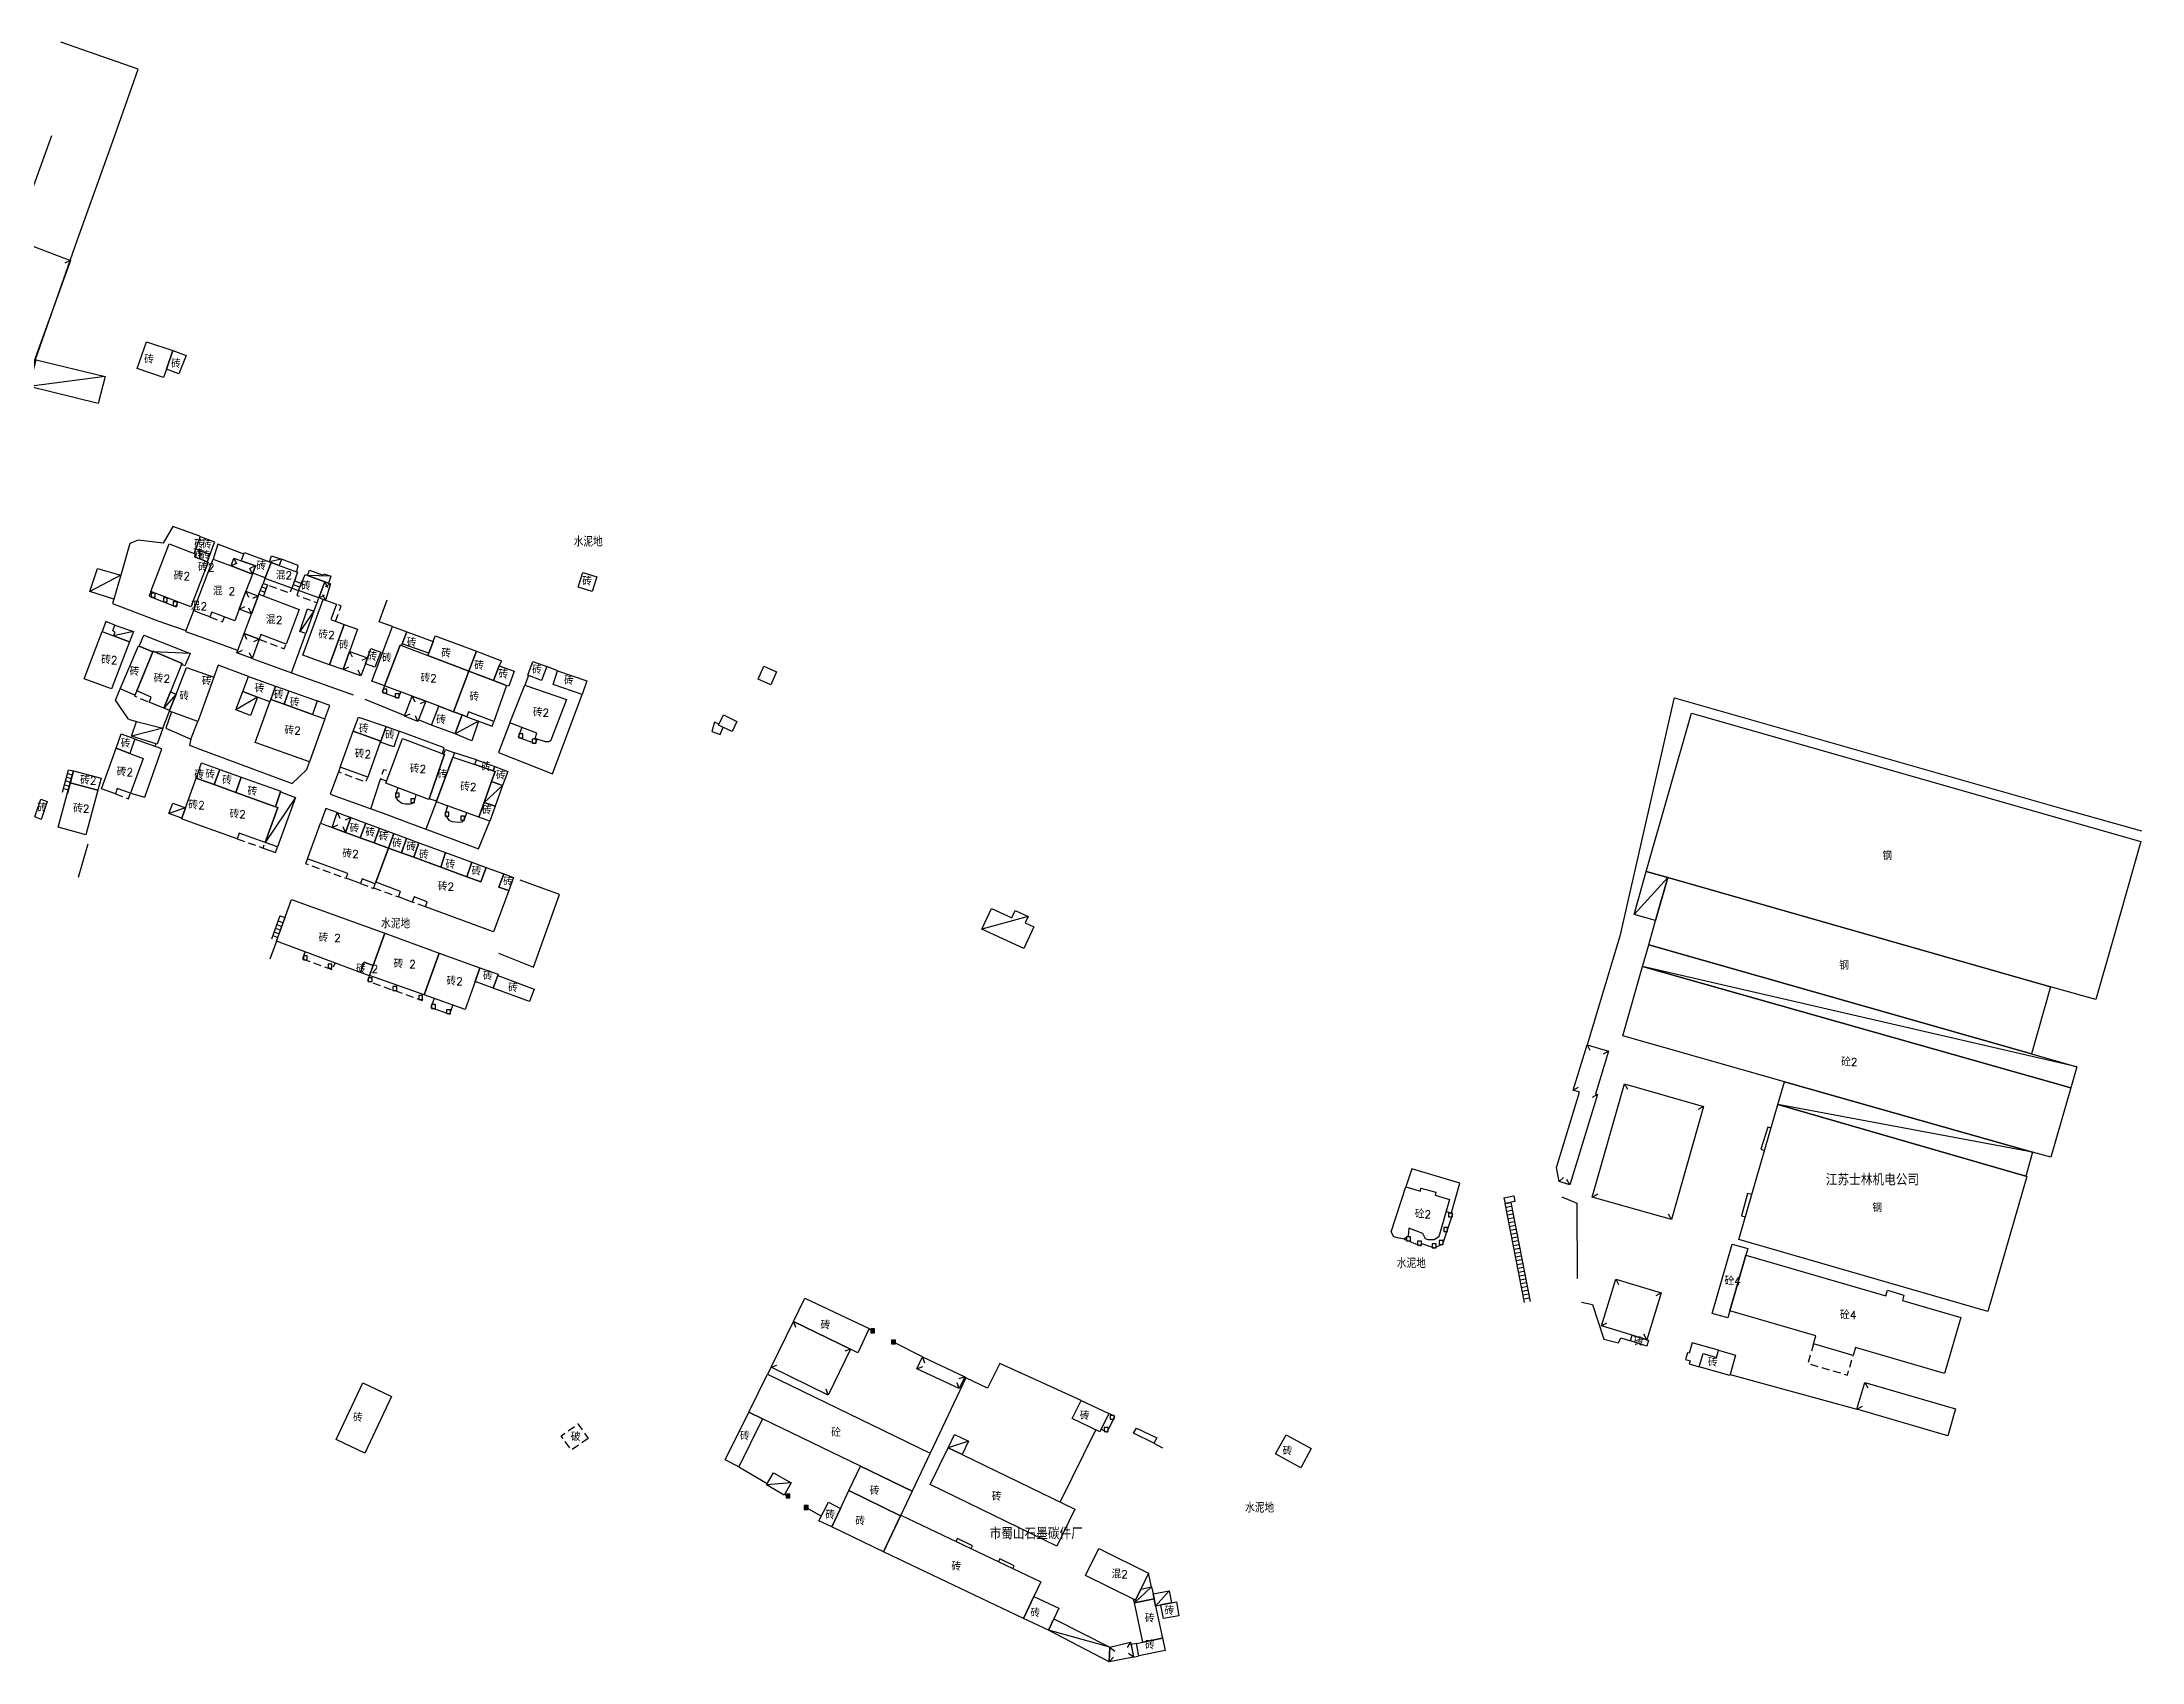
# Model space of a CAD drawing. Header units: millimetres. Extents: x 0 to 1209, y 0 to 1054.
# Drawn here: x 669 to 1209, y 467 to 884 of the extents above; entities that cross this region are included whole.
import ezdxf

# ---------------------------------------------------------------- set-up
doc = ezdxf.new("R2010")
doc.units = ezdxf.units.MM
doc.linetypes.add('X5', pattern=[3, 2, -1])
doc.layers.add('JMD', color=6, linetype='Continuous')
doc.styles.add('HZ', font='rs.shx', dxfattribs={"width": 0.8, "bigfont": 'hztxt.shx'})
doc.linetypes.add('443', pattern='A,9.4,[169,AAA.SHX,S=1,R=0,X=0,Y=0.15],0.6', length=10)
doc.linetypes.add('444', pattern='A,4.5,[145,AAA.SHX,S=1,R=0,X=0,Y=1],4.5,-0.5,[146,AAA.SHX,S=1,R=0,X=0,Y=0],-0.5', length=10)

# ---------------------------------------------------------------- blocks, each defined once
blk = doc.blocks.new('gc291')
blk.add_lwpolyline([(-0.5, -0.5), (0.5, -0.5), (0.5, 0.5), (-0.5, 0.5), (-0.5, -0.5)])
blk = doc.blocks.new('*U1')
at = {"linetype": 'Continuous'}
for points in [[(0, 0), (0.5, 0.5), (-0.5, 0.5)], [(0, 0), (-0.5, 0.5), (-0.5, -0.5)], [(0, 0), (-0.5, -0.5), (0.5, -0.5)], [(0, 0), (0.5, -0.5), (0.5, 0.5)]]:
    blk.add_solid(points, dxfattribs=at)
blk = doc.blocks.new('gc002')
blk.add_lwpolyline([(-0.5, -0.5), (0.5, -0.5), (0.5, 0.5), (-0.5, 0.5), (-0.5, -0.5)])
at = {"linetype": 'Continuous'}
blk.add_blockref('*U1', (0, 0), dxfattribs=at)

msp = doc.modelspace()

# ---------------------------------------------------------------- linework, layer by layer
at = {"layer": 'JMD', "color": 6, "linetype": '443', "flags": 128}
for points in [[(544.9, 841.02), (559.97, 835.19), (581.87, 826.62), (612.15, 814.62), (664.08, 794.42), (667.18, 802.54), (677.96, 833.12), (687.11, 858.67), (693.6, 877.26), (673.69, 884.22)], [(671.3, 860.08), (664.4, 840.81)], [(709.47, 757), (702.52, 759.53), (700.04, 755.22), (693.66, 755.99), (691.46, 755.16), (689.14, 747.01)], [(709.6, 756.97), (709.47, 757)], [(709.6, 756.97), (709.47, 757)], [(720.87, 752.41), (714.1, 754.98), (712.94, 751.13)], [(734.47, 747.81), (734.84, 749.45), (730.5, 751.11)], [(687.37, 740.82), (687.06, 739.72)], [(759.08, 733.78), (755.67, 734.98), (757.7, 740.65)], [(687.06, 739.72), (698.7, 735.21)], [(707.9, 737.85), (705.8, 732.5), (709.47, 731.2)], [(738.89, 737.73), (739.69, 739.91)], [(687.63, 734.15), (685.32, 735.03), (684.4, 732.48)], [(698.7, 735.21), (705.89, 732.71)], [(709.47, 731.2), (719.24, 727.66)], [(709.47, 731.2), (719.24, 727.66)], [(733.1, 721.88), (736.79, 731.97)], [(722.95, 725.57), (733.1, 721.88)], [(722.06, 720.88), (714.18, 723.8), (713.07, 720.7)], [(733.1, 721.88), (748.95, 716.16)], [(794.12, 721.18), (793.15, 718.69)], [(801.61, 722.36), (798.8, 723.46)], [(691.16, 709.89), (687.78, 714.79), (688.97, 717.72)], [(741.72, 709.99), (742.98, 713.48), (739.68, 714.65)], [(751.94, 715.04), (762.24, 710.89)], [(789.33, 708.95), (786.35, 701.32), (800.28, 695.87), (807.94, 716.31)], [(1209.47, 681.07), (1188.28, 686.99), (1089.19, 715.29), (1088.98, 715.16), (1075.04, 654.09), (1066.61, 626.14)], [(1209.47, 681.07), (1188.28, 686.99), (1089.19, 715.29), (1088.98, 715.16), (1075.04, 654.09), (1066.61, 626.14)], [(691.16, 709.89), (693.18, 709.34)], [(699.96, 707.65), (701.66, 711.98)], [(702.17, 711.79), (700.71, 707.58), (707.16, 704.79)], [(707.16, 704.79), (708.96, 709.34)], [(769.18, 708.41), (765.81, 709.74)], [(843.14, 708.62), (842.01, 709.19), (841.3, 706.79), (843.44, 706.01), (844.18, 707.83)], [(691.65, 690.9), (695.33, 689.84), (699.68, 702.31), (692.7, 704.74)], [(697.93, 702.92), (698.24, 703.56)], [(707.16, 704.79), (706.85, 703.23), (709.47, 702.24)], [(771.95, 701.09), (772.36, 702.54), (760.82, 706.88)], [(709.47, 702.24), (733.31, 693.36), (737.03, 696.98), (737.73, 698.92)], [(709.47, 702.24), (733.31, 693.36), (737.03, 696.98), (737.73, 698.92)], [(780.74, 699.46), (775.06, 701.29)], [(745.19, 696.35), (743.06, 690.63), (757.65, 685.35)], [(753.56, 686.83), (756.03, 694.49)], [(744.88, 685.88), (741.96, 686.96), (740.56, 683.17)], [(767.79, 681.67), (770.4, 688.67)], [(757.65, 685.35), (762.6, 683.49), (774.87, 678.94), (781.23, 676.53), (784.13, 683.66)], [(678.27, 669.26), (680.67, 677.56), (680.75, 677.83)], [(786.4, 649.7), (795.41, 646.13), (802.09, 664.76), (791.97, 668.52)], [(729.23, 652.81), (727.51, 648.11)], [(1031.67, 582.61), (1033.86, 590.48), (1021.48, 594.2), (1019.93, 589.58)], [(1060.13, 586.98), (1063.96, 585.34), (1064.05, 565.97)], [(1065.19, 559.86), (1067.98, 559.23), (1070.92, 550.36), (1074.74, 549.41), (1075.29, 550.73), (1077.79, 549.9)], [(882.71, 552.47), (881.74, 552.95)], [(895.53, 545.76), (888.06, 549.61)], [(856.54, 543.15), (855.63, 541.3)], [(936.36, 534.59), (928.52, 538.18), (915.47, 544.08), (912.29, 537.7), (906.73, 540.43), (897.55, 521.01)], [(931, 508.39), (940.12, 527.04)], [(955.07, 523.54), (957.33, 522.4)], [(848.24, 517.52), (855.57, 513.2)], [(860.04, 510.41), (860.91, 509.97)], [(865.58, 507), (869.51, 504.79)], [(954.49, 486.6), (953.75, 490.11)]]:
    msp.add_lwpolyline(points, dxfattribs=at)
at = {"layer": 'JMD', "color": 6, "linetype": 'Continuous', "flags": 128}
for points in [[(562.77, 855.94), (656.59, 819.36), (661.75, 833.47), (676.17, 827.96), (664.19, 794.81), (556.03, 836.95), (562.77, 855.94)], [(676.17, 827.96), (674.72, 827.29)], [(720.16, 750.7), (723.86, 749.37), (723.14, 747.49), (723.06, 747.27), (717.53, 749.38), (718.25, 751.38), (720.16, 750.7)], [(717.53, 749.38), (718.98, 750.04)], [(718.25, 751.38), (718.93, 749.94)], [(723.06, 747.27), (722.4, 748.73)], [(723.86, 749.37), (722.41, 748.71)], [(734.12, 746.25), (733.16, 743.66)], [(724.54, 741.61), (722.8, 737.02), (719.61, 738.24), (721.36, 742.83), (724.54, 741.61)], [(721.36, 742.83), (722.02, 741.36)], [(724.54, 741.61), (723.08, 740.95)], [(724.73, 742.09), (725.79, 744.88)], [(725.08, 743.01), (726.2, 742.59)], [(725.43, 743.95), (726.56, 743.53)], [(725.79, 744.88), (726.92, 744.48)], [(726.92, 744.48), (725.85, 741.66)], [(733.16, 743.66), (734.94, 743.01)], [(733.51, 744.59), (735.31, 743.94)], [(733.85, 745.53), (735.67, 744.87)], [(734.94, 743.01), (735.95, 745.58)], [(742.62, 744.94), (743.17, 744.74), (741.86, 740.52), (741.23, 740.75), (740.14, 741.14), (741.65, 745.29), (742.62, 744.94)], [(740.14, 741.14), (741.59, 741.82)], [(741.86, 740.52), (741.15, 741.95)], [(741.65, 745.29), (742.33, 743.84)], [(743.17, 744.74), (741.74, 744.03)], [(719.61, 738.24), (721.07, 738.89)], [(722.8, 737.02), (722.14, 738.48)], [(724.77, 730.49), (722.95, 725.57), (719, 727.03), (720.88, 731.97), (724.77, 730.49)], [(720.88, 731.97), (721.53, 730.51)], [(724.77, 730.49), (723.31, 729.83)], [(719, 727.03), (720.46, 727.69)], [(722.95, 725.57), (722.28, 727.03)], [(752.68, 725.74), (752.12, 724.21), (750.98, 721.09), (746.38, 722.71), (748.04, 727.38), (752.68, 725.74)], [(748.04, 727.38), (748.73, 725.93)], [(752.68, 725.74), (751.23, 725.06)], [(746.38, 722.71), (747.82, 723.4)], [(750.98, 721.09), (750.3, 722.53)], [(767.68, 714.52), (765.64, 709.32), (762.16, 710.69), (764.18, 715.83), (767.68, 714.52)], [(764.18, 715.83), (764.83, 714.37)], [(767.68, 714.52), (766.22, 713.87)], [(762.16, 710.69), (763.63, 711.33)], [(765.64, 709.32), (765, 710.79)], [(674.13, 691.17), (675.7, 696.91)], [(674.38, 692.09), (675.65, 691.75)], [(674.65, 693.05), (675.91, 692.71)], [(674.91, 694.02), (676.17, 693.68)], [(675.17, 694.98), (676.44, 694.65)], [(676.96, 696.59), (675.4, 690.83)], [(675.43, 695.94), (676.7, 695.62)], [(675.7, 696.91), (676.96, 696.59)], [(748.4, 684.58), (747.04, 680.79), (743.61, 682.05), (744.88, 685.88), (748.4, 684.58)], [(743.61, 682.05), (745.05, 682.75)], [(744.88, 685.88), (745.57, 684.44)], [(747.04, 680.79), (746.36, 682.24)], [(748.4, 684.58), (746.95, 683.91)], [(730.13, 659.32), (727.93, 653.29)], [(728.28, 654.23), (729.57, 653.75)], [(728.62, 655.17), (729.92, 654.69)], [(728.96, 656.11), (730.26, 655.63)], [(729.23, 652.81), (731.43, 658.85)], [(729.3, 657.05), (730.6, 656.57)], [(729.65, 657.99), (730.95, 657.51)], [(730.13, 659.32), (731.43, 658.85)], [(1069.3, 613.28), (1062.2, 590.06), (1059.4, 590.92), (1058.72, 594.56), (1064.65, 613.92), (1063.03, 614.42), (1066.61, 626.14), (1072.13, 624.45), (1068.77, 613.44), (1069.3, 613.28)], [(1066.61, 626.14), (1067.36, 624.73)], [(1072.13, 624.45), (1070.72, 623.7)], [(1063.03, 614.42), (1064.44, 615.17)], [(1069.3, 613.28), (1067.89, 612.53)], [(1096.63, 610.25), (1088.36, 581.13), (1067.95, 586.93), (1076.23, 616.05), (1096.63, 610.25)], [(1076.23, 616.05), (1077.01, 614.65)], [(1096.63, 610.25), (1095.24, 609.47)], [(1059.4, 590.92), (1060.59, 591.98)], [(1062.2, 590.06), (1061.45, 591.47)], [(1045.22, 586.73), (1047.74, 587.23)], [(1045.22, 586.73), (1045.5, 585.25)], [(1048.03, 585.75), (1045.5, 585.26)], [(1045.5, 585.26), (1046.97, 585.54)], [(1050.52, 559.79), (1045.5, 585.26)], [(1045.69, 584.28), (1047.16, 584.56)], [(1046.97, 585.54), (1051.93, 560.06)], [(1047.74, 587.23), (1048.03, 585.75)], [(1067.95, 586.93), (1069.35, 587.71)], [(1045.89, 583.3), (1047.36, 583.58)], [(1046.08, 582.32), (1047.55, 582.6)], [(1046.27, 581.34), (1047.74, 581.62)], [(1046.47, 580.36), (1047.93, 580.64)], [(1046.66, 579.38), (1048.12, 579.65)], [(1046.85, 578.39), (1048.31, 578.67)], [(1088.36, 581.13), (1087.58, 582.53)], [(1047.05, 577.41), (1048.5, 577.69)], [(1047.24, 576.43), (1048.69, 576.71)], [(1047.44, 575.45), (1048.88, 575.73)], [(1047.63, 574.47), (1049.07, 574.75)], [(1047.82, 573.49), (1049.26, 573.77)], [(1048.02, 572.51), (1049.45, 572.78)], [(1048.21, 571.53), (1049.65, 571.8)], [(1048.4, 570.55), (1049.84, 570.82)], [(1048.6, 569.56), (1050.03, 569.84)], [(1048.79, 568.58), (1050.22, 568.86)], [(1048.98, 567.6), (1050.41, 567.88)], [(1049.18, 566.62), (1050.6, 566.89)], [(1049.37, 565.64), (1050.79, 565.91)], [(1049.56, 564.66), (1050.98, 564.93)], [(1049.76, 563.68), (1051.17, 563.95)], [(1049.95, 562.7), (1051.36, 562.97)], [(1082.01, 550.19), (1078.26, 551.34), (1070.3, 553.77), (1073.98, 565.81), (1085.69, 562.24), (1082.01, 550.19)], [(1073.98, 565.81), (1074.74, 564.4)], [(1085.69, 562.24), (1084.28, 561.48)], [(1050.14, 561.72), (1051.55, 561.99)], [(1050.34, 560.73), (1051.75, 561)], [(877.02, 547.75), (871.26, 535.95), (856.54, 543.15), (862.35, 554.92), (877.02, 547.75)], [(862.35, 554.92), (862.86, 553.4)], [(1070.3, 553.77), (1071.71, 554.52)], [(1082.01, 550.19), (1081.26, 551.6)], [(877.02, 547.75), (875.51, 547.23)], [(856.54, 543.15), (858.05, 543.66)], [(906.41, 540.66), (904.99, 537.63), (894.11, 542.73), (895.53, 545.76), (906.41, 540.66)], [(894.11, 542.73), (895.61, 543.27)], [(895.53, 545.76), (896.08, 544.26)], [(906.41, 540.66), (904.9, 540.12)], [(871.26, 535.95), (870.74, 537.47)], [(904.99, 537.63), (904.44, 539.13)], [(1161.47, 532.4), (1159.46, 525.49), (1136.09, 532.31), (1138.1, 539.22), (1161.47, 532.4)], [(1138.1, 539.22), (1138.87, 537.82)], [(1136.09, 532.31), (1137.49, 533.08)], [(950.59, 527.47), (955.87, 524.96), (955.07, 523.54), (949.86, 526.12), (950.59, 527.47)], [(943.63, 467.25), (943.78, 471.06), (949.11, 472.33), (949.88, 468.53), (943.63, 467.25)], [(943.78, 471.06), (945.02, 470.05)], [(949.11, 472.33), (948.25, 470.98)], [(943.63, 467.25), (944.67, 468.47)], [(949.88, 468.53), (948.55, 469.42)]]:
    msp.add_lwpolyline(points, dxfattribs=at)
for points in [[(702.52, 804.78), (700.9, 800.05), (700.16, 797.89), (693.4, 800.16), (695.76, 807.05)], [(685.13, 798.14), (683.33, 791.21), (665.57, 795.54), (667.37, 802.39)], [(700.9, 800.05), (702.52, 804.78), (705.99, 803.51), (704.13, 798.8)], [(712.07, 752.35), (709.47, 753.32), (708.43, 753.71), (709.47, 756.63), (709.6, 756.97), (713.28, 755.56)], [(708, 752.57), (708.54, 752.36), (708.26, 751.64), (709.47, 751.17), (711.35, 750.45), (711.61, 750.35), (709.47, 744.81), (707.16, 738.82), (696.87, 742.79), (701.59, 755.03)], [(709.47, 753.32), (709.47, 751.17), (708.26, 751.64), (708.54, 752.36), (708, 752.57), (708.43, 753.71)], [(712.07, 752.35), (711.35, 750.45), (709.47, 751.17), (709.47, 753.32)], [(727.4, 750.44), (727.84, 750.28), (726.34, 746.33), (723.14, 747.49), (723.86, 749.37), (720.16, 750.7), (721.04, 752.81)], [(729.94, 749.5), (727.84, 750.28), (727.4, 750.44), (727.93, 751.99), (730.5, 751.11)], [(689.14, 747.01), (687.37, 740.82), (681.18, 742.81), (683.18, 748.71)], [(717.53, 749.38), (723.06, 747.27), (721.36, 742.83), (719.61, 738.24), (718.47, 735.24), (712.57, 737.49), (712.1, 736.24), (709.47, 737.25), (707.86, 737.86), (709.47, 742.07), (712.94, 751.13)], [(729.94, 749.5), (734.68, 747.74), (733.16, 743.66), (726.27, 746.14), (726.34, 746.33), (727.84, 750.28)], [(737.25, 746.91), (741.65, 745.29), (740.14, 741.14), (734.94, 743.01), (736.58, 747.15)], [(742.62, 744.94), (741.65, 745.29), (737.25, 746.91), (737.74, 748.25), (741.29, 746.97), (741.43, 747.37), (743.26, 746.71)], [(811.66, 746.53), (810.5, 742.77), (806.91, 743.89), (808.07, 747.64)], [(724.77, 730.49), (720.88, 731.97), (722.8, 737.02), (724.54, 741.61), (724.73, 742.09), (735.09, 738.16), (731.7, 729.24), (725.22, 731.71)], [(741.86, 740.52), (744.68, 739.51), (743.22, 735.55), (746.69, 734.28), (742.91, 723.94), (735.98, 726.39), (741.23, 740.75)], [(738.89, 737.73), (736.79, 731.97), (735.27, 732.49), (737.26, 738.31)], [(687.31, 731.39), (691.37, 729.86), (686.74, 717.72), (679.76, 720.33), (684.4, 732.48)], [(691.37, 729.86), (687.31, 731.39), (687.7, 732.36), (687.08, 732.65), (687.63, 734.15), (692.42, 732.48)], [(704.82, 723.99), (704.93, 724.26), (697.53, 727.45), (697.44, 727.24), (693.92, 728.73), (695.11, 731.56), (706.99, 726.82), (705.64, 723.63)], [(748.04, 727.38), (746.38, 722.71), (742.91, 723.94), (746.69, 734.28), (750.06, 733.05)], [(762.75, 732.41), (761.56, 729.29), (761.4, 728.86), (761.03, 729), (757.08, 718.5), (753.76, 719.74), (759.08, 733.78)], [(769.54, 729.88), (768.42, 726.89), (761.56, 729.29), (762.75, 732.41)], [(780.69, 727.39), (778.77, 722.28), (768.19, 726.29), (768.42, 726.89), (769.54, 729.88), (770.1, 731.36)], [(693.92, 728.73), (697.44, 727.24), (693.25, 717.18), (692.79, 716.08), (688.97, 717.72), (693.67, 728.84)], [(704.82, 723.99), (701.93, 716.94), (700.22, 712.77), (696.47, 714.33), (697.01, 715.62), (693.25, 717.18), (697.44, 727.24), (697.53, 727.45), (704.93, 724.26)], [(752.12, 724.21), (752.68, 725.74), (753.55, 728.13), (756.07, 727.18), (754.58, 723.27)], [(761.4, 728.86), (768.19, 726.29), (778.77, 722.28), (774.84, 711.83), (771.06, 713.25), (767.68, 714.52), (764.18, 715.83), (757.08, 718.5), (761.03, 729)], [(786.6, 723.64), (785.11, 719.88), (778.77, 722.28), (780.69, 727.39), (787.13, 724.97)], [(798.8, 723.46), (797.47, 719.92), (793.91, 721.26), (795.25, 724.79)], [(701.73, 712.15), (703.38, 716.35), (706.08, 723.23), (709.47, 722), (713.07, 720.7), (709.47, 710.74), (708.96, 709.33), (701.66, 711.98)], [(728.99, 718.43), (727.76, 715.01), (727.53, 714.37), (724.36, 715.57), (720.55, 717.01), (722.06, 720.88)], [(785.11, 719.88), (788.43, 718.62), (785.15, 709.34), (778.67, 711.78), (778.21, 710.56), (777.05, 711), (774.84, 711.83), (778.77, 722.28)], [(788.43, 718.62), (785.11, 719.88), (786.6, 723.64), (790.44, 722.31), (789.07, 718.38)], [(809.13, 719.83), (807.94, 716.31), (800.42, 718.84), (801.61, 722.36)], [(857.98, 722.09), (856.51, 718.78), (853.23, 720.24), (854.69, 723.54)], [(703.38, 716.35), (701.73, 712.15), (700.22, 712.77), (701.93, 716.94)], [(724.36, 715.57), (722.58, 710.9), (718.75, 712.35), (720.55, 717.01)], [(731.23, 713.76), (738.49, 711.15), (741.72, 709.99), (737.73, 698.92), (723.78, 703.95), (727.53, 714.37), (727.76, 715.01)], [(732.4, 717.22), (731.23, 713.76), (727.76, 715.01), (728.99, 718.43)], [(738.49, 711.15), (731.23, 713.76), (732.4, 717.22), (739.68, 714.65)], [(799.38, 704.12), (798.5, 704.06), (795.86, 704.95), (796.23, 706.36), (789.33, 708.95), (793.15, 718.69), (803.93, 714.96), (800.07, 704.92), (799.87, 704.41)], [(699.94, 707.58), (698.53, 703.47), (691.87, 705.53), (693.18, 709.34)], [(757.43, 708.04), (756.06, 704.26), (748.99, 706.82), (750.32, 710.48)], [(774.84, 711.83), (777.05, 711), (775.35, 706.47), (775.22, 706.14), (769.18, 708.41), (771.06, 713.25)], [(778.21, 710.56), (781.25, 709.42), (779.56, 704.31), (778.63, 704.68), (775.22, 706.14), (775.35, 706.47), (777.05, 711)], [(847.78, 709.36), (846.54, 706.72), (843.02, 708.38), (844.27, 711.02)], [(1203.77, 659.38), (1201.8, 652.48), (1197.6, 637.75), (1185.95, 641.07), (1087.41, 669.17), (1081.87, 670.75), (1093.48, 711.45), (1209.21, 678.44)], [(691.49, 701.11), (687.99, 702.42), (689.27, 706.18), (692.74, 704.86)], [(756.06, 704.26), (755.96, 703.98), (752.71, 695), (745.64, 697.57), (748.99, 706.82)], [(755.96, 703.98), (756.06, 704.26), (757.43, 708.04), (760.82, 706.88), (759.42, 702.79)], [(772.31, 700.95), (772.46, 700.89), (768.54, 689.44), (768.47, 689.24), (757.42, 693.43), (761.69, 704.93)], [(691.49, 701.11), (694.92, 699.83), (691.63, 690.84), (688.26, 692.11), (687.75, 690.7), (684.19, 692.03), (687.99, 702.42)], [(714.65, 696.97), (713.23, 693.07), (709.47, 694.42), (708.56, 694.75), (709.47, 697.28), (709.47, 697.45), (709.91, 698.65)], [(774.63, 700.13), (770.45, 688.79), (768.54, 689.44), (772.46, 700.89), (772.31, 700.95), (772.73, 702.13), (775.06, 701.29)], [(780.29, 698.22), (785.02, 696.62), (785.53, 696.45), (784.61, 693.86), (782.71, 688.5), (781.35, 684.67), (770.4, 688.67), (770.45, 688.79), (774.63, 700.13)], [(785.42, 697.73), (785.02, 696.62), (780.29, 698.22), (780.74, 699.46)], [(787.44, 692.84), (784.61, 693.86), (785.53, 696.45), (785.02, 696.62), (785.42, 697.73), (788.76, 696.49)], [(683.27, 691.61), (680.16, 680.18), (673.03, 682.14), (676.14, 693.57)], [(683.27, 691.61), (676.14, 693.57), (676.96, 696.59), (684.13, 694.77)], [(713.23, 693.07), (718.78, 691.07), (728.94, 687.4), (729.55, 687.18), (726.31, 678.17), (719.61, 680.58), (719.09, 679.13), (709.47, 682.6), (704.78, 684.29), (704.85, 684.46), (705.8, 687.11), (708.56, 694.75), (709.47, 694.42)], [(720.14, 695.02), (718.78, 691.07), (713.23, 693.07), (714.65, 696.97)], [(730.25, 691.2), (728.94, 687.4), (718.78, 691.07), (720.14, 695.02), (730.32, 691.4)], [(787.44, 692.84), (785.54, 687.56), (785.52, 687.56), (782.71, 688.5), (784.61, 693.86)], [(667.02, 684.76), (667.29, 685.53), (668.59, 689.3), (670.23, 688.72), (668.69, 684.14)], [(705.8, 687.11), (704.85, 684.46), (701.49, 685.62), (702.57, 688.3)], [(726.31, 678.17), (729.55, 687.18), (728.94, 687.4), (730.25, 691.2), (734.12, 689.79), (729.48, 677.03)], [(785.52, 687.56), (784.13, 683.66), (781.35, 684.67), (782.71, 688.5)], [(743.61, 682.05), (747.04, 680.79), (750.78, 679.42), (754.35, 678.11), (758.04, 676.76), (754.78, 667.93), (754.65, 667.58), (751.28, 668.82), (750.83, 667.6), (747.13, 668.97), (747.58, 670.19), (737.19, 674.02), (740.56, 683.17)], [(752.21, 683.18), (750.78, 679.42), (747.04, 680.79), (748.4, 684.58)], [(755.79, 681.86), (754.35, 678.11), (750.78, 679.42), (752.21, 683.18)], [(759.42, 680.52), (758.04, 676.76), (754.35, 678.11), (755.79, 681.86)], [(761.42, 675.52), (764.57, 674.37), (771.55, 671.81), (778.27, 669.35), (781.85, 668.04), (783.22, 671.75), (787.73, 670.09), (786.49, 666.71), (789.01, 665.79), (785.11, 655.17), (767.58, 661.62), (768.06, 662.93), (764.68, 664.18), (764.2, 662.86), (760.64, 664.17), (761.15, 665.58), (754.78, 667.93), (758.04, 676.76)], [(762.71, 679.31), (761.42, 675.52), (758.04, 676.76), (759.42, 680.52)], [(765.92, 678.13), (764.57, 674.37), (761.42, 675.52), (762.71, 679.31)], [(772.78, 675.6), (771.55, 671.81), (764.57, 674.37), (765.92, 678.13)], [(779.5, 673.12), (778.27, 669.35), (771.55, 671.81), (772.78, 675.6)], [(783.22, 671.75), (781.85, 668.04), (778.27, 669.35), (779.5, 673.12)], [(1087.41, 669.17), (1084.25, 658.08), (1078.71, 659.67), (1081.87, 670.75)], [(789.01, 665.79), (786.49, 666.71), (787.73, 670.09), (790.25, 669.16)], [(1185.95, 641.07), (1181.03, 623.79), (1082.48, 651.86), (1084.25, 658.08), (1087.41, 669.17)], [(757.13, 654.83), (754.1, 646.53), (751.82, 647.36), (750.87, 644.75), (729.23, 652.81), (733.14, 663.52)], [(913.3, 661.23), (918.53, 658.79), (919.41, 660.68), (922.72, 659.14), (921.95, 657.49), (924.2, 656.44), (921.6, 650.88), (910.81, 655.91)], [(771.15, 649.74), (767.25, 638.94), (753.17, 643.99), (754.1, 646.53), (757.13, 654.83)], [(781.59, 645.96), (780.36, 642.42), (777.82, 635.16), (767.25, 638.94), (771.15, 649.74)], [(1181.03, 623.79), (1192.68, 620.47), (1191.12, 615.03), (1080.89, 646.29), (1082.48, 651.86)], [(754.1, 646.53), (753.17, 643.99), (753.14, 643.89), (750.86, 644.72), (750.87, 644.75), (751.82, 647.36)], [(786.19, 643.92), (785.01, 640.69), (780.36, 642.42), (781.59, 645.96), (786.31, 644.25)], [(785.01, 640.69), (786.19, 643.92), (795.56, 640.41), (794.36, 637.22)], [(1191.12, 615.03), (1186.03, 597.17), (1181.32, 598.5), (1117.43, 616.62), (1075.8, 628.43), (1080.89, 646.29)], [(1181.32, 598.5), (1179.53, 592.29), (1115.74, 610.75), (1117.43, 616.62)], [(1179.53, 592.29), (1179.81, 592.21), (1169.76, 557.45), (1105.68, 575.99), (1115.74, 610.75)], [(1019.93, 589.58), (1023.71, 588.44), (1023.79, 589.18), (1027.65, 588.19), (1027.47, 587.42), (1031.22, 586.31), (1028.43, 576.65), (1027.28, 575.88), (1025.67, 575.95), (1025, 576.18), (1024.35, 577.58), (1020.76, 578.93), (1020.55, 576.84), (1019.56, 576.09), (1017.85, 576.42), (1016.88, 576.7), (1016.15, 577.94)], [(1107.5, 572), (1103.35, 557.61), (1102.83, 555.82), (1098.78, 556.99), (1103.93, 574.83), (1107.98, 573.67)], [(1162.85, 555.96), (1158.61, 541.51), (1135.7, 548.18), (1135.12, 546.18), (1124.91, 549.14), (1125.5, 551.16), (1103.35, 557.61), (1107.5, 572), (1143.52, 561.53), (1143.93, 562.92), (1148.2, 561.68), (1147.81, 560.33)], [(877.02, 547.75), (862.35, 554.92), (865.28, 560.86), (881.81, 553.09), (878.87, 546.84)], [(1082.01, 550.19), (1082.46, 550.05), (1081.98, 548.56), (1077.79, 549.9), (1078.26, 551.34)], [(1104.86, 546.22), (1103.35, 540.99), (1095.49, 543.25), (1096.47, 546.66), (1099.93, 545.66), (1100.45, 547.49)], [(892.88, 511.18), (879.56, 517.63), (854.35, 529.84), (850.82, 531.55), (855.63, 541.3), (897.55, 521.01)], [(758.84, 535.6), (751.99, 521.04), (744.6, 524.51), (751.44, 539.08)], [(854.35, 529.84), (848.24, 517.52), (844.74, 519.25), (850.82, 531.55)], [(943.49, 531.19), (941.22, 526.52), (934.08, 529.91), (936.36, 534.59)], [(905.79, 520.64), (902.15, 522.41), (903.79, 525.77), (907.41, 524.08)], [(995.63, 522.16), (992.91, 517.24), (986.42, 520.84), (989.15, 525.75)], [(905.79, 520.64), (934.74, 506.57), (930.14, 497.1), (897.55, 512.93), (902.15, 522.41)], [(861.74, 513.33), (859.93, 510.22), (855.38, 512.87), (857.17, 515.97)], [(892.88, 511.18), (889.97, 505.05), (889.88, 504.86), (876.59, 511.35), (879.56, 517.63)], [(874.44, 506.79), (872.17, 502), (868.89, 503.57), (871.34, 508.37)], [(889.88, 504.86), (885.51, 495.64), (872.17, 502), (874.44, 506.79), (876.59, 511.35)], [(924.22, 484.15), (921.52, 478.48), (885.51, 495.64), (889.88, 504.86), (889.97, 505.05), (926, 487.89)], [(951.71, 485.99), (950.33, 483.19), (949.86, 483.43), (937.5, 489.55), (940.93, 496.47), (953.75, 490.11)], [(954.88, 484.77), (955.15, 483.55), (950.07, 482.46), (949.86, 483.43), (950.33, 483.19), (951.71, 485.99), (954.49, 486.6)], [(929.36, 478.36), (927.95, 475.41), (921.52, 478.48), (924.22, 484.15), (930.66, 481.07)], [(955.56, 481.63), (957.34, 473.41), (952.23, 472.36), (950.07, 482.46), (955.15, 483.55)], [(959.66, 482.51), (956.89, 481.99), (956.91, 481.88), (955.56, 481.63), (955.15, 483.55), (954.88, 484.77), (959.05, 485.59)], [(956.91, 481.88), (956.89, 481.99), (959.66, 482.51), (960.89, 482.74), (961.55, 479.15), (957.56, 478.41)], [(943.78, 471.06), (943.63, 467.25), (927.95, 475.41), (929.36, 478.36)], [(952.23, 472.36), (957.34, 473.41), (958.03, 470.21), (951.26, 468.82), (950.6, 472.02)]]:
    msp.add_lwpolyline(points, close=True, dxfattribs=at)
at = {"layer": 'JMD', "color": 6}
for points in [[(685.13, 798.14), (665.57, 795.54)], [(689.14, 747.01), (681.18, 742.81)], [(730.5, 751.11), (727.4, 750.44)], [(743.26, 746.71), (737.25, 746.91)], [(696.87, 742.79), (696.46, 741.57), (703.39, 738.84), (703.85, 740.11)], [(738.89, 737.73), (735.27, 732.49)], [(692.42, 732.48), (687.31, 731.39)], [(706.99, 726.82), (697.44, 727.24)], [(703.38, 716.35), (700.22, 712.77)], [(724.36, 715.57), (718.75, 712.35)], [(757.08, 718.5), (756.48, 716.9), (760.62, 715.34), (761.22, 716.94)], [(781.25, 709.42), (775.22, 706.14)], [(778.21, 710.56), (784.72, 708.12), (785.15, 709.34)], [(699.94, 707.58), (691.87, 705.53)], [(792.41, 707.79), (791.47, 705.33), (795.88, 703.64), (796.32, 704.8)], [(760.45, 692.29), (759.83, 690.48), (759.84, 689.89), (760.39, 689.13), (761.48, 688.3), (762.45, 688.11), (763.77, 688.15), (764.3, 688.28), (764.73, 688.7), (765.23, 690.47)], [(787.44, 692.84), (782.71, 688.5)], [(705.8, 687.11), (701.49, 685.62)], [(734.12, 689.79), (726.3, 678.17)], [(773.22, 687.64), (772.62, 685.47), (772.72, 685.12), (773.62, 683.96), (774.5, 683.58), (776.11, 683.41), (777.08, 683.52), (777.61, 684.18), (778.23, 685.81)], [(725.8, 676.76), (728.96, 675.62), (729.48, 677.03)], [(1087.41, 669.17), (1078.71, 659.67)], [(922.72, 659.14), (910.81, 655.91)], [(1192.68, 620.47), (1080.89, 646.29)], [(769.82, 638.02), (769, 635.69), (773.85, 633.99), (774.65, 636.29)], [(1181.32, 598.5), (1115.74, 610.75)], [(1113.98, 604.67), (1113.18, 604.92), (1111.39, 599.22), (1112.32, 598.93)], [(1109.03, 587.56), (1107.91, 587.86), (1106.37, 582.13), (1107.38, 581.86)], [(1019.56, 576.09), (1023.74, 574.4), (1023.97, 574.98), (1027.3, 573.86), (1029.47, 574.84), (1032.1, 582.62), (1030.33, 583.22)], [(1100.45, 547.49), (1093.68, 549.43), (1092.91, 546.74), (1092.46, 546.86), (1091.96, 545.13), (1093.12, 544.8), (1092.9, 544), (1095.49, 543.25)], [(941.52, 527.15), (943.06, 526.42), (945.02, 530.46), (943.49, 531.19)], [(907.41, 524.08), (902.15, 522.41)], [(861.74, 513.33), (855.38, 512.87)], [(908.03, 496.45), (908.39, 497.18), (904.51, 499.04), (904.16, 498.29)], [(918.8, 491.32), (919.12, 491.97), (915.44, 493.8), (915.09, 493.09)], [(954.49, 486.6), (950.07, 482.46)], [(959.05, 485.59), (955.56, 481.63)], [(943.78, 471.06), (927.95, 475.41)], [(950.6, 472.02), (949.23, 471.74), (949.88, 468.53), (951.26, 468.82)]]:
    msp.add_lwpolyline(points, dxfattribs=at)
at = {"layer": 'JMD', "color": 6, "linetype": 'X5', "flags": 128}
for points in [[(726.27, 746.14), (725.79, 744.88), (732.69, 742.41), (733.16, 743.66)], [(734.94, 743.01), (734.45, 741.78), (739.69, 739.91), (740.14, 741.14)], [(712.1, 736.24), (715.37, 734.99), (715.85, 736.24)], [(744.44, 735.1), (745.9, 739.07), (744.68, 739.51)], [(724.77, 730.49), (731.24, 728.03), (731.7, 729.24)], [(693.25, 717.18), (692.71, 715.88), (696.47, 714.33), (697.01, 715.62)], [(745.64, 697.57), (745.19, 696.35), (752.27, 693.78), (752.71, 695)], [(757.61, 693.94), (756.03, 694.49), (756.91, 696.99), (758.53, 696.42)], [(687.75, 690.7), (691.12, 689.43), (691.63, 690.84)], [(719.09, 679.13), (725.8, 676.76), (726.3, 678.17)], [(737.19, 674.02), (736.74, 672.8), (747.13, 668.97)], [(750.83, 667.6), (754.2, 666.36), (754.65, 667.58)], [(754.26, 666.52), (760.64, 664.17)], [(767.58, 661.62), (764.2, 662.86)], [(736.65, 650.11), (735.97, 648.24)], [(735.97, 648.24), (743.67, 645.43), (744.3, 647.15)], [(753.17, 643.99), (752.66, 642.58), (766.74, 637.53), (767.25, 638.94)], [(1124.91, 549.14), (1123.44, 544.07), (1133.65, 541.12), (1135.12, 546.18)]]:
    msp.add_lwpolyline(points, dxfattribs=at)
at = {"layer": 'JMD', "color": 6, "linetype": '444', "flags": 128}
msp.add_lwpolyline([(1103.42, 541.23), (1136.09, 532.31)], dxfattribs=at)
at = {"layer": 'JMD', "color": 6, "linetype": 'X5', "flags": 128}
msp.add_lwpolyline([(809.46, 524.8), (805.17, 521.76), (802.53, 525.49), (806.83, 528.53)], close=True, dxfattribs=at)

# ---------------------------------------------------------------- block references
at = {"layer": 'JMD', "color": 6}
for name, p in [('gc291', (697.51, 741.85)), ('gc291', (700.61, 740.63)), ('gc291', (703.15, 739.64)), ('gc291', (757.12, 717.19)), ('gc291', (760.32, 715.99)), ('gc291', (792.11, 705.62)), ('gc291', (795.59, 704.29)), ('gc291', (760.33, 690.4)), ('gc291', (764.28, 688.96)), ('gc291', (773.14, 685.48)), ('gc291', (777.17, 684.43)), ('gc291', (736.67, 648.52)), ('gc291', (743.01, 646.33)), ('gc291', (753.37, 642.88)), ('gc291', (759.7, 640.59)), ('gc291', (766.35, 638.27)), ('gc291', (769.64, 635.99)), ('gc291', (773.54, 634.63)), ('gc291', (1030.21, 578.59)), ('gc291', (1031.47, 582.3)), ('gc291', (1020.64, 576.19)), ('gc291', (1023.46, 575.05)), ('gc291', (1027.27, 574.39)), ('gc291', (1029.07, 575.21)), ('gc002', (882.71, 552.47)), ('gc002', (888.06, 549.61)), ('gc291', (944.35, 530.23)), ('gc291', (942.82, 527.08)), ('gc002', (860.91, 509.97)), ('gc002', (865.58, 507))]:
    msp.add_blockref(name, p, dxfattribs=at)

# ---------------------------------------------------------------- texts
at = {"layer": 'JMD', "color": 6, "style": 'HZ'}
for s, height, p in [('砖', 2, (695.19, 801.47)), ('砖', 2, (702.11, 800.34)), ('水泥地', 2.5, (805.73, 754.36)), ('砖', 2, (707.75, 751.48)), ('砖', 2, (708.06, 753.87)), ('砖', 2, (709.67, 751.02)), ('砖', 2, (710.1, 753.8)), ('砖2', 2, (702.77, 745.74)), ('砖2', 2, (709.02, 747.97)), ('砖', 2, (724.03, 748.33)), ('混2', 2, (729.05, 745.92)), ('砖', 2, (807.95, 744.35)), ('混', 2, (712.87, 741.84)), ('2', 2, (716.85, 741.84)), ('砖', 2, (735.55, 743.15)), ('混2', 2, (707.14, 737.96)), ('混2', 2, (726.53, 734.47)), ('砖2', 2, (740.03, 730.6)), ('砖', 2, (745.33, 727.92)), ('砖', 2, (762.78, 728.63)), ('砖2', 2, (684.12, 724.1)), ('砖', 2, (752.64, 724.97)), ('砖', 2, (756.4, 724.61)), ('砖', 2, (771.68, 725.83)), ('砖', 2, (780.16, 722.64)), ('砖', 2, (691.44, 721.11)), ('砖2', 2, (697.63, 719.34)), ('砖', 2, (710.02, 718.62)), ('砖2', 2, (766.33, 719.46)), ('砖', 2, (786.37, 720.41)), ('砖', 2, (795.04, 721.57)), ('砖', 2, (803.26, 718.82)), ('砖', 2, (704.26, 714.82)), ('砖', 2, (723.66, 716.76)), ('砖', 2, (728.56, 715.09)), ('砖', 2, (732.69, 713.19)), ('砖', 2, (778.91, 714.63)), ('砖', 2, (750.45, 706.39)), ('砖', 2, (770.36, 708.69)), ('砖2', 2, (795.24, 710.58)), ('砖', 2, (689.15, 702.61)), ('砖2', 2, (731.3, 705.97)), ('砖', 2, (757.18, 704.77)), ('砖2', 2, (688.09, 695.29)), ('砖2', 2, (749.4, 699.91)), ('砖2', 2, (763.56, 696.1)), ('砖', 2, (781.91, 696.62)), ('砖2', 2, (678.7, 693.13)), ('砖', 2, (708.08, 694.53)), ('砖', 2, (710.94, 694.66)), ('砖', 2, (715.27, 693.18)), ('砖', 2, (721.79, 690.22)), ('砖', 2, (770.7, 694.61)), ('砖2', 2, (776.54, 691.46)), ('砖', 2, (785.73, 694.39)), ('砖', 2, (667.62, 686.01)), ('砖2', 2, (676.92, 685.88)), ('砖2', 2, (706.54, 686.79)), ('砖2', 2, (717.15, 684.44)), ('砖', 2, (782.12, 685.41)), ('砖', 2, (748.07, 680.76)), ('砖', 2, (752.14, 679.67)), ('砖2', 2, (746.2, 674.2)), ('砖', 2, (755.59, 678.64)), ('砖', 2, (759.05, 676.9)), ('砖', 2, (762.66, 676)), ('砖', 2, (765.93, 673.97)), ('钢', 2, (1142.66, 673.65)), ('砖', 2, (772.76, 671.47)), ('砖', 2, (779.46, 669.75)), ('砖2', 2, (770.77, 665.8)), ('砖', 2, (787.57, 667.03)), ('砖', 2, (740.08, 652.62)), ('2', 2, (744.1, 652.62)), ('水泥地', 2.5, (756.14, 656.07)), ('砖', 2, (749.71, 644.63)), ('2', 2, (753.73, 644.63)), ('砖', 2, (759.4, 645.86)), ('2', 2, (763.42, 645.86)), ('砖2', 2, (773, 641.44)), ('砖', 2, (782.38, 642.74)), ('钢', 2, (1131.52, 645.48)), ('砖', 2, (788.86, 639.75)), ('砼2', 2, (1132.05, 620.66)), ('江苏士林机电公司', 3, (1128.08, 589.9)), ('钢', 2, (1140.06, 583.1)), ('砼2', 2, (1022.26, 581.48)), ('水泥地', 2.5, (1017.63, 568.61)), ('砼4', 2, (1102, 564.26)), ('砼4', 2, (1131.74, 555.52)), ('砖', 2, (869.31, 552.88)), ('砖', 2, (1078.63, 548.6)), ('砖', 2, (1097.72, 543.31)), ('砖', 2, (748.95, 529.06)), ('砖', 2, (936.02, 529.55)), ('破', 2, (805, 524.14)), ('砖', 2, (848.53, 524.35)), ('砼', 2, (872.03, 525.26)), ('砖', 2, (988.26, 520.5)), ('砖', 2, (881.97, 510.25)), ('砖', 2, (913.38, 508.75)), ('水泥地', 2.5, (978.57, 505.71)), ('砖', 2, (870.53, 504.04)), ('砖', 2, (878.26, 502.47)), ('市蜀山石墨碳件厂', 3, (912.81, 498.82)), ('砖', 2, (902.99, 490.76)), ('混2', 2, (944.2, 488.82)), ('砖', 2, (957.81, 479.35)), ('砖', 2, (923.32, 478.78)), ('砖', 2, (952.78, 477.42)), ('砖', 2, (952.83, 470.54))]:
    msp.add_text(s, height=height, dxfattribs=at).set_placement(p)

doc.saveas('drawing.dxf')
